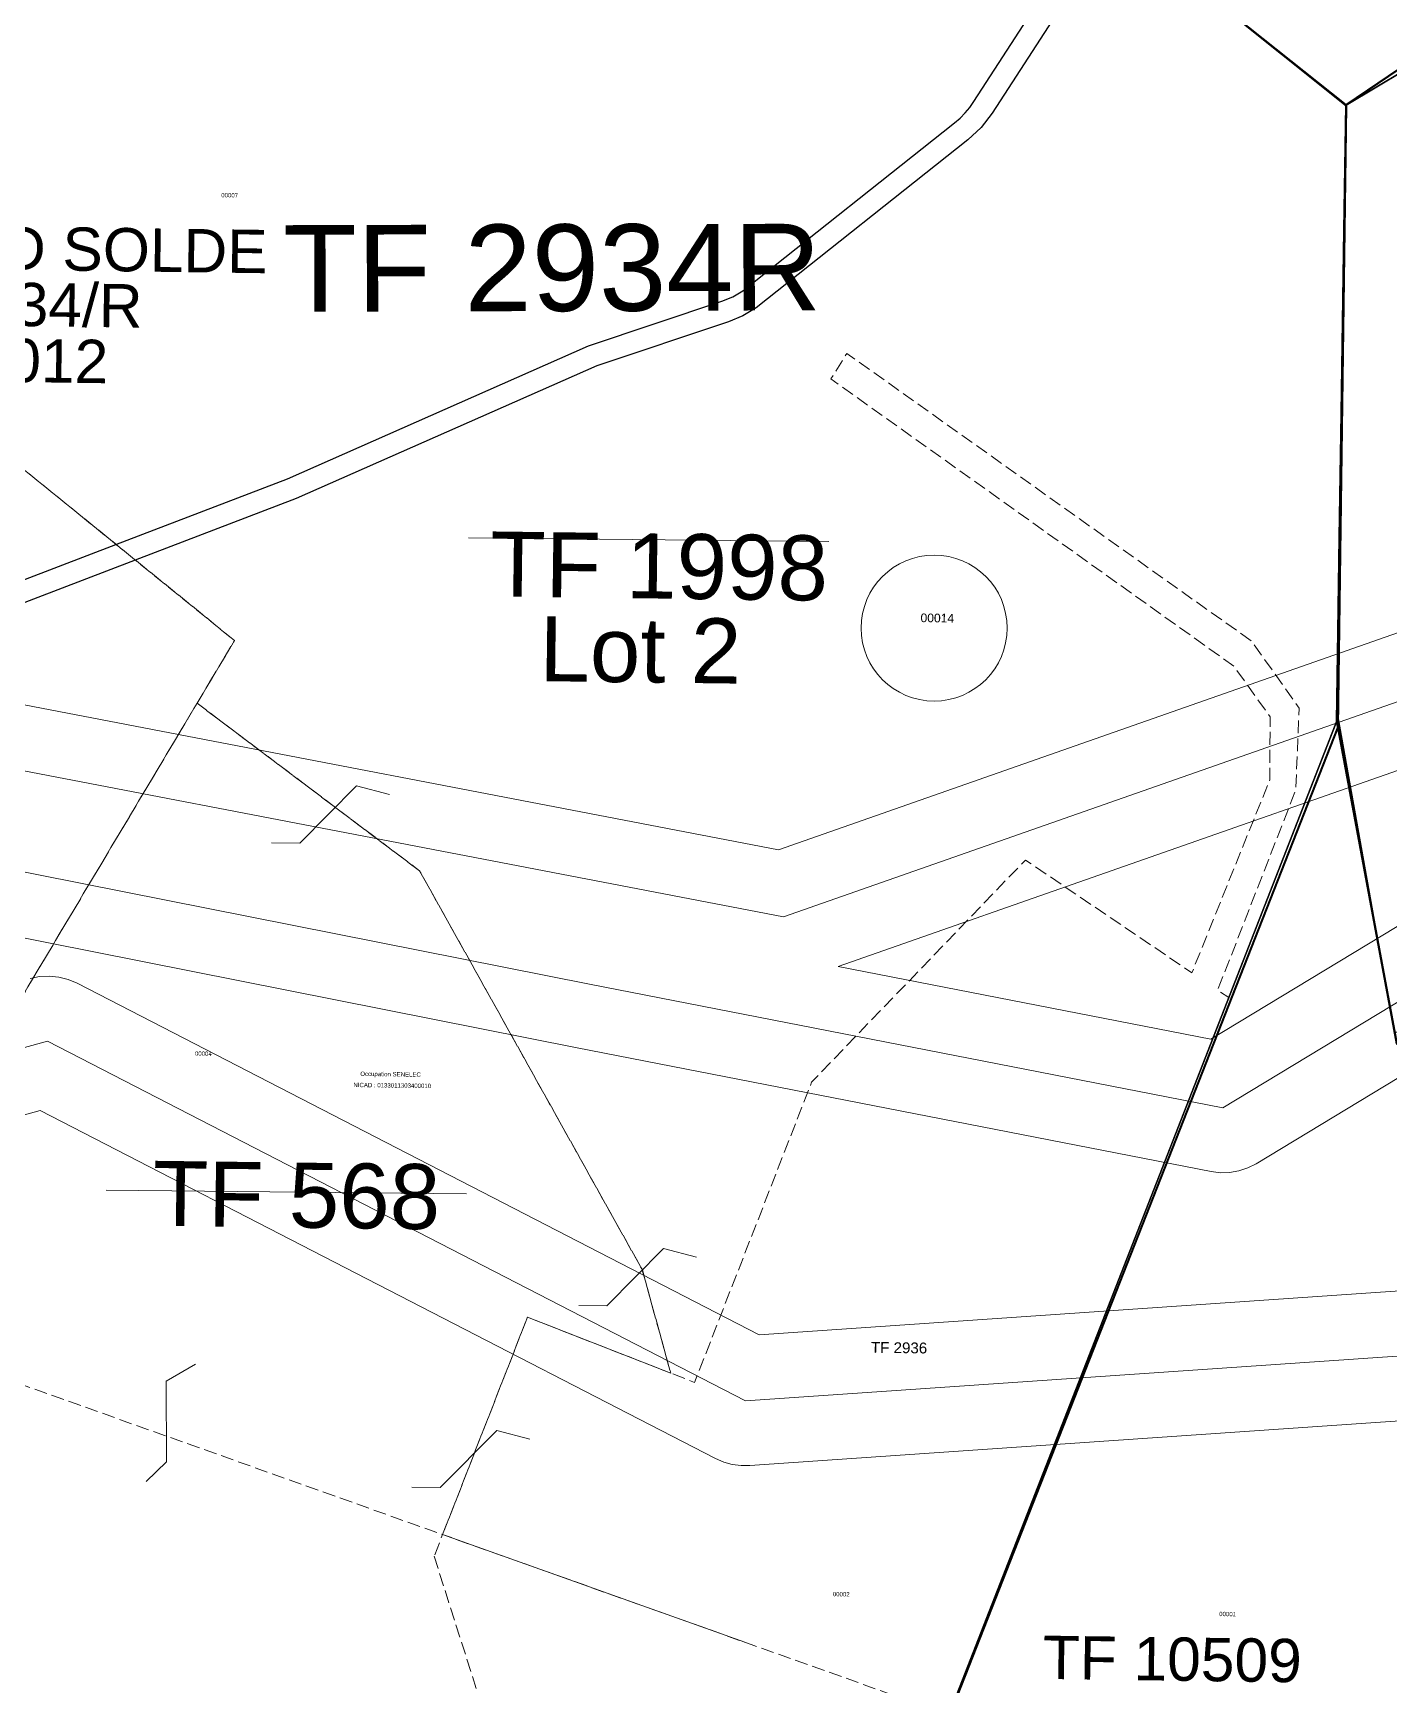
# Model space of a CAD drawing. Header units: metres. Extents: x 0 to 1324930, y 0 to 1631912.
# Drawn here: x 252406.8 to 252719.9, y 1628471.4 to 1628852.8 of the extents above; entities that cross this region are included whole.
import ezdxf
from ezdxf.enums import TextEntityAlignment as Align

# ---------------------------------------------------------------- set-up
doc = ezdxf.new("R2010")
doc.units = ezdxf.units.M
doc.header["$MEASUREMENT"] = 0
doc.linetypes.add('DGN Style 3', pattern=[4.156684, 2.96906, -1.187624])
for name, color, linetype in [('A_revoir_niveau_0', 7, 'Continuous'), ('historique_numero_parcelle', 7, 'Continuous'), ('limites_parcelles', 7, 'Continuous'), ('limites_sections', 7, 'Continuous'), ('limites_tf', 7, 'Continuous'), ('numero_parcelle', 7, 'Continuous')]:
    doc.layers.add(name, color=color, linetype=linetype)
for name, color, linetype, lineweight in [('emprise_ht_pik_rufisque', 7, 'Continuous', 0), ('LIMITE TITRE FONCIER', 5, 'Continuous', 13), ('Numero_TF', 7, 'Continuous', 0), ('Numéro_TF', 7, 'Continuous', 0), ('Régularisation', 1, 'Continuous', 40), ('TITRE FONCIER', 7, 'Continuous', 0)]:
    doc.layers.add(name, color=color, linetype=linetype, lineweight=lineweight)
doc.layers.add('Lignes HT Vectorisées', color=6, linetype='Continuous', lineweight=0, true_color=0xff00ff)
doc.styles.get("Standard").update_dxf_attribs({"font": 'txt.shx'})
doc.styles.add('Style-Arial', font='arial.ttf')

msp = doc.modelspace()

# ---------------------------------------------------------------- linework, layer by layer
at = {"layer": 'A_revoir_niveau_0', "color": 1, "linetype": 'Continuous', "elevation": 1.45707, "flags": 128}
for points in [[(252398.33164, 1628724.1545), (252425.92758, 1628734.73018), (252465.55297, 1628749.91595), (252478.77927, 1628755.7308), (252535.09602, 1628780.63537), (252565.84425, 1628790.90767), (252565.85839, 1628790.91239), (252568.36709, 1628791.94445), (252570.73338, 1628793.31772), (252619.56939, 1628832.11834), (252620.85986, 1628833.19092), (252622.04779, 1628834.37606), (252623.1234, 1628835.664), (252624.07783, 1628837.04413), (252652.66467, 1628881.21522)], [(252656.82143, 1628878.43894), (252628.25631, 1628834.29835), (252625.73881, 1628831.00316), (252622.67972, 1628828.20351), (252573.78489, 1628789.35897), (252570.72755, 1628787.53433), (252567.41496, 1628786.16077), (252536.96949, 1628775.99678), (252467.53046, 1628745.32346), (252430.37765, 1628731.11869), (252401.26033, 1628719.98615)]]:
    msp.add_lwpolyline(points, dxfattribs=at)
at = {"layer": 'emprise_ht_pik_rufisque', "color": 1}
for p, q in [((252678.76984, 1628620.50159), (252981.07215, 1628803.32386)), ((252996.56494, 1628777.63389), (252689.20813, 1628591.7566)), ((252578.93543, 1628664.26712), (252818.26108, 1628748.08161)), ((252829.67624, 1628720.29337), (252592.73205, 1628637.3123)), ((252312.05353, 1628715.52254), (252578.93543, 1628664.26712)), ((252532.41543, 1628618.53014), (252309.60781, 1628662.68623)), ((252592.73205, 1628637.3123), (252678.76984, 1628620.50159)), ((252406.13009, 1628634.53105), (252408.32095, 1628634.96324)), ((252408.32095, 1628634.96324), (252410.55169, 1628635.06539)), ((252410.55169, 1628635.06539), (252412.77288, 1628634.83523)), ((252412.77288, 1628634.83523), (252414.93528, 1628634.27786)), ((252414.93528, 1628634.27786), (252416.99098, 1628633.40565)), ((252416.99098, 1628633.40565), (252574.45238, 1628552.27315)), ((252678.83636, 1628589.92258), (252532.41543, 1628618.53014)), ((252408.46068, 1628604.05274), (252328.4928, 1628581.98356)), ((252564.43233, 1628523.68784), (252408.46068, 1628604.05274)), ((252687.28318, 1628590.79755), (252685.2408, 1628590.12384)), ((252689.20813, 1628591.7566), (252687.28318, 1628590.79755)), ((252680.97346, 1628589.68181), (252678.83636, 1628589.92258)), ((252683.12303, 1628589.74936), (252680.97346, 1628589.68181)), ((252685.2408, 1628590.12384), (252683.12303, 1628589.74936)), ((252574.45238, 1628552.27315), (252901.57843, 1628574.7066)), ((252902.79736, 1628544.71971), (252572.32901, 1628522.05705)), ((252566.30449, 1628522.87916), (252564.43233, 1628523.68784)), ((252568.26904, 1628522.33189), (252566.30449, 1628522.87916)), ((252570.28966, 1628522.05616), (252568.26904, 1628522.33189)), ((252572.32901, 1628522.05705), (252570.28966, 1628522.05616))]:
    msp.add_line(p, q, dxfattribs=at)
at = {"layer": 'Lignes HT Vectorisées', "color": 5, "flags": 128}
for points in [[(252300.51846, 1628679.7793), (252309.3366, 1628700.77108), (252580.07717, 1628648.77369), (252824.63213, 1628734.41955), (253013.71055, 1628846.69242), (253204.21108, 1628962.6464), (253437.57414, 1629102.28059), (253538.1889, 1629350.04156), (253696.54241, 1629585.52132), (253756.66915, 1629670.28747)], [(252300.51846, 1628679.7793), (252535.31164, 1628633.24788), (252681.57693, 1628604.66946), (252988.81854, 1628790.47889), (253359.18328, 1629013.20574), (253675.22229, 1629206.39446), (253989.1178, 1629393.41569), (254273.85418, 1629565.67267)], [(252238.11574, 1628531.22831), (252321.66409, 1628595.65976), (252410.12055, 1628620.07157), (252571.30276, 1628537.02192), (252902.60468, 1628559.74173), (253211.37429, 1628546.51252), (253598.51754, 1628531.07451), (253921.49096, 1628519.00911), (254251.54553, 1628795.95567)]]:
    msp.add_lwpolyline(points, dxfattribs=at)
at = {"layer": 'LIMITE TITRE FONCIER', "color": 5, "linetype": 'Continuous', "lineweight": 30}
msp.add_line((252708.16644, 1628694.78043), (252618.25553, 1628464.49207), dxfattribs=at)
at = {"layer": 'LIMITE TITRE FONCIER', "color": 5, "linetype": 'DGN Style 3', "lineweight": 0}
msp.add_line((252520.97179, 1628556.32179), (252501.38724, 1628506.13345), dxfattribs=at)
at = {"layer": 'LIMITE TITRE FONCIER', "color": 5, "linetype": 'Continuous', "lineweight": 0}
for p, q in [((252554.05725, 1628543.40269), (252520.97179, 1628556.32179)), ((252501.38724, 1628506.13345), (252571.15271, 1628481.27529))]:
    msp.add_line(p, q, dxfattribs=at)
at = {"layer": 'limites_parcelles'}
msp.add_line((252708.18623, 1628694.77024), (252618.26005, 1628464.48784), dxfattribs=at)
at = {"layer": 'limites_sections', "color": 112, "linetype": 'Continuous', "lineweight": 40, "flags": 128}
for points in [[(252770.73085, 1629406.43238), (252794.47787, 1629392.61618), (253348.98947, 1629069.99709), (253223.52056, 1628793.26041), (253144.88469, 1628828.89142), (253135.16261, 1628857.86651), (253072.39909, 1628896.21438), (252995.1058, 1628893.94587), (252900.6388, 1628882.2263), (252766.51681, 1628874.56219), (252710.02398, 1628836.27541), (252655.49253, 1628879.66168), (252674.25754, 1628915.95363), (252715.02282, 1628988.62218), (252709.8002, 1629256.71706), (252715.53215, 1629273.91291), (252730.6907, 1629319.38859), (252770.73085, 1629406.43238)], [(252721.72186, 1628619.43782), (252753.24186, 1628623.32182), (252724.25043, 1628275.00653), (252670.71539, 1628292.08952), (252580.66205, 1628324.66201), (252041.29203, 1628533.92652), (252075.31604, 1628631.87788), (252090.83573, 1628688.25731), (252115.26328, 1628944.95062), (252156.99313, 1629047.30181), (252306.55366, 1628962.87828), (252389.11796, 1628940.41899), (252429.92095, 1628946.76676), (252495.08636, 1628927.31368), (252674.25754, 1628915.95363), (252655.49253, 1628879.66168), (252709.97228, 1628836.08889), (252707.87286, 1628693.96682), (252721.72186, 1628619.43782)]]:
    msp.add_lwpolyline(points, close=True, dxfattribs=at)
at = {"layer": 'limites_sections', "color": 112, "linetype": 'Continuous', "lineweight": 40, "extrusion": (-1.87173e-09, -9.63983e-10, 1), "elevation": -0.00205, "flags": 128}
msp.add_lwpolyline([(253469.82084, 1628503.17614), (253488.58964, 1628500.41443), (253454.87949, 1628458.45481), (253455.86901, 1628419.14669), (253456.67725, 1628387.03977), (253456.72541, 1628385.12663), (253456.8268, 1628378.59077), (253456.09285, 1628349.73443), (253454.03286, 1628268.7428), (253388.28287, 1628177.21207), (253374.26849, 1628101.94024), (253305.37539, 1628033.50285), (252724.25043, 1628275.00653), (252729.81031, 1628341.80532), (252735.30242, 1628407.78978), (252753.24186, 1628623.32182), (252721.72186, 1628619.43782), (252719.11116, 1628633.48746), (252714.79736, 1628656.70232), (252707.87286, 1628693.96682), (252708.1785, 1628714.65705), (252708.49991, 1628736.41507), (252708.92257, 1628765.02786), (252709.54665, 1628807.27601), (252710.02398, 1628836.27541), (252766.51681, 1628874.56219), (252777.80737, 1628875.20736), (252792.59454, 1628876.05234), (252806.68043, 1628876.85725), (252821.79945, 1628877.72119), (252840.09874, 1628878.76687), (252853.87009, 1628879.5538), (252869.67308, 1628880.45683), (252881.50225, 1628881.13278), (252890.23491, 1628881.63179), (252896.72449, 1628882.00262), (252900.6388, 1628882.2263), (252915.41934, 1628884.05997), (252947.8723, 1628888.08609), (252995.1058, 1628893.94587), (253038.77185, 1628895.22744), (253072.39909, 1628896.21438), (253084.09137, 1628889.07052), (253103.78085, 1628877.04045), (253120.36733, 1628866.90627), (253135.16261, 1628857.86651), (253140.02365, 1628843.37896), (253144.88469, 1628828.89142), (253158.88819, 1628822.54624), (253184.20263, 1628811.07591), (253223.52056, 1628793.26041), (253250.15887, 1628785.95727), (253263.79345, 1628773.4373), (253279.13654, 1628744.45583), (253296.18444, 1628717.17928), (253350.96302, 1628668.58952), (253387.61075, 1628636.0822), (253479.03706, 1628554.98513), (253469.82084, 1628503.17614)], close=True, dxfattribs=at)
at = {"layer": 'limites_tf', "color": 1, "linetype": 'Continuous', "lineweight": 30}
msp.add_line((252709.98215, 1628836.07876), (252708.16644, 1628694.78043), dxfattribs=at)
at = {"layer": 'limites_tf', "color": 5, "linetype": 'Continuous', "lineweight": 30, "flags": 128}
for points in [[(252641.50403, 1629069.92431), (252747.99999, 1629024.71515), (252818.24863, 1628961.76383), (252817.65769, 1628897.83648), (252775.51517, 1628885.94976), (252736.82397, 1628852.08588), (252710.0002, 1628836.0714), (252635.74411, 1628895.46339), (252568.76269, 1628890.32762), (252504.61375, 1628865.96952), (252541.03557, 1629024.93451), (252630.92285, 1629054.1851), (252641.50403, 1629069.92431)], [(252817.67094, 1628898.02904), (252828.9001, 1628780.88599), (252818.25388, 1628744.66607), (252790.63309, 1628637.3922), (252753.81377, 1628621.03319), (252721.20426, 1628622.13307), (252708.20823, 1628694.9738), (252710.02398, 1628836.27541), (252736.84795, 1628852.28998), (252775.53734, 1628886.14727), (252817.67094, 1628898.02904)]]:
    msp.add_lwpolyline(points, close=True, dxfattribs=at)
at = {"layer": 'limites_tf', "color": 7, "linetype": 'Continuous', "lineweight": 40, "flags": 128}
msp.add_lwpolyline([(252587.20363, 1628384.95599), (252047.26027, 1628551.10843), (252090.83573, 1628688.25731), (252115.26328, 1628944.95062), (252157.03726, 1629047.23894), (252306.01026, 1628961.21885), (252389.82666, 1628938.99536), (252429.92095, 1628946.76676), (252450.37384, 1628931.74857), (252504.76412, 1628866.02662), (252568.76269, 1628890.32762), (252635.73958, 1628895.46702), (252710.02114, 1628836.05465), (252708.13768, 1628692.54172), (252587.20363, 1628384.95599)], close=True, dxfattribs=at)
at = {"layer": 'limites_tf', "color": 5, "linetype": 'DGN Style 3', "lineweight": 0, "flags": 128}
for points in [[(252453.31979, 1628712.56424), (252342.04579, 1628802.86965), (252384.1378, 1628852.1046), (252450.37384, 1628931.74857), (252429.92095, 1628946.76676), (252389.11796, 1628940.41899), (252306.55366, 1628962.87828), (252248.62621, 1628785.98223), (252208.18188, 1628707.90429), (252208.80435, 1628691.38516), (252208.77534, 1628691.38844), (252209.0373, 1628685.25175), (252212.36053, 1628595.60304), (252212.36338, 1628595.60228), (252358.74874, 1628556.95701), (252358.93683, 1628556.89), (252360.19666, 1628556.44111), (252444.68725, 1628698.09158), (252453.31979, 1628712.56424)], [(252708.16644, 1628694.78043), (252709.98215, 1628836.07876), (252663.47598, 1628873.2762), (252663.4759, 1628873.2761), (252655.49253, 1628879.66168), (252647.76251, 1628885.84445), (252635.73255, 1628895.46648), (252568.76269, 1628890.32762), (252504.81155, 1628865.96931), (252450.37384, 1628931.74857), (252384.1378, 1628852.1046), (252342.04579, 1628802.86965), (252453.31979, 1628712.56424), (252444.68725, 1628698.09158), (252496.07476, 1628659.37278), (252547.50095, 1628567.22928), (252554.05725, 1628543.40269), (252559.55551, 1628541.25575), (252586.59892, 1628610.5914), (252635.96713, 1628661.86508), (252674.40313, 1628635.84004), (252692.36396, 1628680.35786), (252692.46693, 1628694.91772), (252684.09362, 1628706.64386), (252591.05946, 1628772.94817), (252594.72394, 1628778.85259), (252688.23606, 1628712.38226), (252699.16317, 1628696.96373), (252698.38521, 1628678.03201), (252680.35315, 1628631.82496), (252682.91171, 1628630.10267), (252682.9141, 1628630.10173), (252708.16644, 1628694.78043)], [(252360.19666, 1628556.44111), (252501.38722, 1628506.13345), (252501.38724, 1628506.13345), (252520.97179, 1628556.32179), (252554.05725, 1628543.40269), (252547.50095, 1628567.22928), (252496.07476, 1628659.37278), (252444.68725, 1628698.09158), (252360.19666, 1628556.44111)], [(252499.42627, 1628501.10817), (252530.88664, 1628402.28596), (252530.88717, 1628402.2858), (252587.20363, 1628384.95599), (252618.25544, 1628464.4921), (252618.25544, 1628464.4921), (252571.15271, 1628481.27529), (252501.38698, 1628506.13279), (252499.42627, 1628501.10817)]]:
    msp.add_lwpolyline(points, close=True, dxfattribs=at)
at = {"layer": 'limites_tf', "color": 5, "linetype": 'Continuous', "lineweight": 30, "flags": 128}
msp.add_lwpolyline([(252708.02168, 1628694.40221), (252721.61959, 1628619.34542), (252738.07644, 1628621.37878), (252753.71106, 1628620.85227), (252738.04744, 1628513.2306), (252731.58203, 1628426.89503), (252727.76784, 1628374.85885), (252724.94399, 1628336.3713), (252587.20363, 1628384.95599), (252618.25553, 1628464.49207), (252708.02168, 1628694.40221)], dxfattribs=at)
at = {"layer": 'Régularisation', "color": 1, "linetype": 'Continuous', "lineweight": 13}
for p, q in [((252507.34446, 1628736.29175), (252590.53389, 1628735.41781)), ((252423.72037, 1628585.65445), (252506.9098, 1628584.7805))]:
    msp.add_line(p, q, dxfattribs=at)
at = {"layer": 'Régularisation', "color": 1, "linetype": 'Continuous', "lineweight": 13, "flags": 128}
for points in [[(252461.89933, 1628665.85156), (252468.38261, 1628665.78344), (252481.48931, 1628678.98584), (252489.09668, 1628677.0002)], [(252532.81636, 1628559.03621), (252539.29964, 1628558.96809), (252552.40634, 1628572.17049), (252560.01372, 1628570.18485)], [(252432.95253, 1628518.37761), (252437.58507, 1628522.91383), (252437.5174, 1628541.51717), (252444.30069, 1628545.49233)], [(252494.31106, 1628517.03759), (252500.79435, 1628516.96947), (252513.90105, 1628530.17187), (252521.50842, 1628528.18623)]]:
    msp.add_lwpolyline(points, dxfattribs=at)
at = {"layer": 'Régularisation', "color": 10, "linetype": 'Continuous', "lineweight": 13}
msp.add_circle((252614.88249, 1628715.43436), 16.85725, dxfattribs=at)

# ---------------------------------------------------------------- texts
at = {"layer": 'historique_numero_parcelle', "color": 7, "linetype": 'Continuous', "lineweight": 0, "char_height": 1, "attachment_point": 1, "rotation": 359.2324999}
for s, insert, line_spacing_factor in [('\\fArial|b0|i0|c00|p39;00007', (252450.27376, 1628815.90261), 0.6), ('\\fArial|b0|i0|c00|p39;00004', (252444.1982, 1628617.69898), 0.6), ('\\fArial|b0|i0|c00|p39;      Occupation SENELEC\\P\\P  NICAD : 0133011303400010', (252480.05664, 1628613.0589), 0.776524)]:
    msp.add_mtext(s, dxfattribs=dict(at, insert=insert, line_spacing_factor=line_spacing_factor))
at = {"layer": 'numero_parcelle', "color": 5, "lineweight": 0, "insert": (252366.34548, 1628808.62879), "char_height": 10, "attachment_point": 1, "rotation": 359.2324999, "line_spacing_factor": 0.776524, "style": 'Style-Arial'}
msp.add_mtext('NICAD SOLDE\\PTF 2934/R\\P     00012', dxfattribs=at)
at = {"layer": 'numero_parcelle', "color": 5, "lineweight": 0, "attachment_point": 1, "rotation": 359.2324999, "line_spacing_factor": 0.6}
for s, insert, char_height in [('\\fArial|b0|i0|c00|p39;00014', (252611.75091, 1628718.80877), 2), ('\\fArial|b0|i0|c00|p39;00002', (252591.50066, 1628492.88287), 1), ('\\fArial|b0|i0|c00|p39;00001', (252680.72103, 1628488.29828), 1)]:
    msp.add_mtext(s, dxfattribs=dict(at, insert=insert, char_height=char_height))
at = {"layer": 'numero_tf', "color": 4, "linetype": 'Continuous', "lineweight": 30, "insert": (252526.60775, 1628808.63472), "char_height": 20, "attachment_point": 2, "rotation": 0.1619181, "line_spacing_factor": 0.72, "style": 'Style-Arial'}
msp.add_mtext('TF 2934R', dxfattribs=at)
at = {"layer": 'numero_tf', "color": 4, "linetype": 'Continuous', "lineweight": 0, "insert": (252512.01645, 1628703.12265), "char_height": 15, "attachment_point": 7, "rotation": 359.2800023, "line_spacing_factor": 0.776524, "style": 'Style-Arial'}
msp.add_mtext('TF 1998\\P  Lot 2\\P', dxfattribs=at)
at = {"layer": 'numero_tf', "color": 4, "linetype": 'Continuous', "lineweight": 0, "insert": (252434.04736, 1628552.21826), "char_height": 15, "attachment_point": 7, "rotation": 359.2800023, "style": 'Style-Arial'}
msp.add_mtext('TF 568\\P  \\P', dxfattribs=at)
at = {"layer": 'Numéro_TF', "color": 4, "linetype": 'Continuous', "lineweight": 0, "style": 'Style-Arial'}
msp.add_text('TF 2936', height=2.5, rotation=359.28, dxfattribs=at).set_placement((252600.29714, 1628550.6007), align=Align.TOP_LEFT)
at = {"layer": 'TITRE FONCIER', "color": 2, "linetype": 'Continuous', "lineweight": 0, "style": 'Style-Arial'}
msp.add_text('TF 10509', height=10, rotation=359.2318, dxfattribs=at).set_placement((252669.88135, 1628477.39636), align=Align.MIDDLE_CENTER)

doc.saveas('drawing.dxf')
